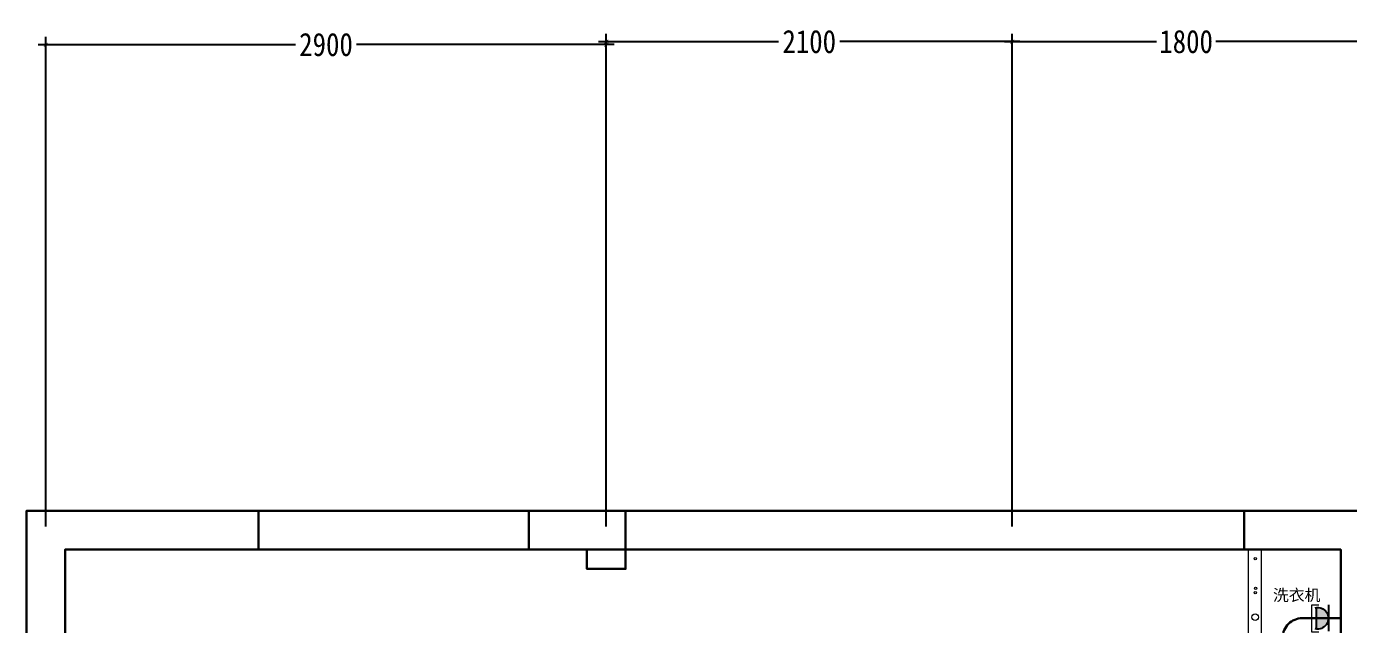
# Model space of a CAD drawing. Header units: millimetres. Extents: x -117264 to 3079702, y -14891 to 68462.
# Drawn here: x -61721 to -54881, y 6710 to 9805 of the extents above; entities that cross this region are included whole.
import ezdxf

# ---------------------------------------------------------------- set-up
doc = ezdxf.new("R2010")
doc.units = ezdxf.units.MM
doc.header["$LTSCALE"] = 10
doc.layers.get('0').update_dxf_attribs({"color": 255})
doc.layers.get('Defpoints').update_dxf_attribs({"color": 255})
for name, color, linetype, lineweight in [('1强电插座布线图', 1, 'Continuous', 30), ('1强电插座布置图', 1, 'Continuous', 30), ('1浅浅', 251, 'Continuous', 20)]:
    doc.layers.add(name, color=color, linetype=linetype, lineweight=lineweight)
doc.layers.add('2323', color=4, linetype='Continuous')
doc.layers.add('LAYER2', color=8, linetype='Continuous')
doc.styles.get("Standard").update_dxf_attribs({"font": ''})
doc.styles.add('夏建东', font='', dxfattribs={"width": 0.85})
doc.styles.get('Standard').set_extended_font_data('SimSun')
doc.styles.get('夏建东').set_extended_font_data('SimSun')
doc.dimstyles.new('内墙标注', dxfattribs={"dimscale": 0, "dimtxt": 120, "dimasz": 20, "dimexe": 40, "dimexo": 20, "dimgap": 20, "dimtad": 0, "dimdec": 0, "dimdsep": 46, "dimtxsty": '夏建东', "dimblk": 'ARCHTICK', "dimcen": 40, "dimdle": 40, "dimclrd": 88, "dimclre": 88, "dimclrt": 88, "dimadec": 0, "dimazin": 0, "dimtfac": 1, "dimtdec": 0, "dimtmove": 1, "dimatfit": 3, "dimldrblk": 'DOT', "dimfxl": 40, "dimtolj": 1, "dimtzin": 0, "dimarcsym": 1})

# ---------------------------------------------------------------- blocks, each defined once
blk = doc.blocks.new('_ArchTick')
at = {"color": 0, "linetype": 'ByBlock', "const_width": 0.15}
blk.add_lwpolyline([(-0.5, -0.5), (0.5, 0.5)], dxfattribs=at)
blk = doc.blocks.new('*D349')
at = {"layer": '1浅浅', "color": 88, "linetype": 'Continuous', "lineweight": -2}
for p, q in [((-56661.3, 9726.6), (-55875.3, 9726.6)), ((-56621.3, 7217.6), (-56621.3, 9766.6)), ((-54781.3, 9726.6), (-55567.4, 9726.6)), ((-54821.3, 7581.8), (-54821.3, 9766.6))]:
    blk.add_line(p, q, dxfattribs=at)
at = {"layer": 'Defpoints', "color": 0, "linetype": 'Continuous', "lineweight": 30}
for p in [(-54821.3, 9726.6), (-54821.3, 7561.8), (-56621.3, 7197.6)]:
    blk.add_point(p, dxfattribs=at)
at = {"layer": '1浅浅', "color": 88, "linetype": 'Continuous', "lineweight": -2, "xscale": 20, "yscale": 20, "zscale": 20, "rotation": 180}
blk.add_blockref('_ArchTick', (-56621.3, 9726.6), dxfattribs=at)
at = {"layer": '1浅浅', "color": 88, "linetype": 'Continuous', "lineweight": -2, "xscale": 20, "yscale": 20, "zscale": 20}
blk.add_blockref('_ArchTick', (-54821.3, 9726.6), dxfattribs=at)
at = {"layer": '1浅浅', "color": 88, "linetype": 'Continuous', "lineweight": 30, "insert": (-55721.3, 9726.6), "char_height": 120, "attachment_point": 5, "style": '夏建东'}
blk.add_mtext('\\A1;1800', dxfattribs=at)
blk = doc.blocks.new('_Dot')
at = {"color": 0, "linetype": 'ByBlock', "lineweight": -2}
blk.add_line((-0.5, 0), (-1, 0), dxfattribs=at)
at = {"color": 0, "linetype": 'ByBlock', "const_width": 0.5}
blk.add_lwpolyline([(-0.25, 0, 1), (0.25, 0, 1)], format="xyb", close=True, dxfattribs=at)
blk = doc.blocks.new('*D350')
at = {"layer": '1浅浅', "color": 88, "linetype": 'Continuous', "lineweight": -2}
for p, q in [((-58761.3, 9726.6), (-57829.8, 9726.6)), ((-58721.3, 7217.6), (-58721.3, 9766.6)), ((-56581.3, 9726.6), (-57512.9, 9726.6)), ((-56621.3, 7615.8), (-56621.3, 9766.6))]:
    blk.add_line(p, q, dxfattribs=at)
at = {"layer": 'Defpoints', "color": 0, "linetype": 'Continuous', "lineweight": 30}
for p in [(-56621.3, 9726.6), (-56621.3, 7595.8), (-58721.3, 7197.6)]:
    blk.add_point(p, dxfattribs=at)
at = {"layer": '1浅浅', "color": 88, "linetype": 'Continuous', "lineweight": -2, "xscale": 20, "yscale": 20, "zscale": 20, "rotation": 180}
blk.add_blockref('_ArchTick', (-58721.3, 9726.6), dxfattribs=at)
at = {"layer": '1浅浅', "color": 88, "linetype": 'Continuous', "lineweight": -2, "xscale": 20, "yscale": 20, "zscale": 20}
blk.add_blockref('_ArchTick', (-56621.3, 9726.6), dxfattribs=at)
at = {"layer": '1浅浅', "color": 88, "linetype": 'Continuous', "lineweight": 30, "insert": (-57671.3, 9726.6), "char_height": 120, "attachment_point": 5, "style": '夏建东'}
blk.add_mtext('\\A1;2100', dxfattribs=at)
blk = doc.blocks.new('*D351')
at = {"layer": '1浅浅', "color": 88, "linetype": 'Continuous', "lineweight": -2}
for p, q in [((-61621.3, 7217.6), (-61621.3, 9751.1)), ((-58721.3, 7594.4), (-58721.3, 9751.1)), ((-61661.3, 9711.1), (-60329.8, 9711.1)), ((-58681.3, 9711.1), (-60012.9, 9711.1))]:
    blk.add_line(p, q, dxfattribs=at)
at = {"layer": 'Defpoints', "color": 0, "linetype": 'Continuous', "lineweight": 30}
for p in [(-61621.3, 9711.1), (-58721.3, 7574.4), (-61621.3, 7197.6)]:
    blk.add_point(p, dxfattribs=at)
at = {"layer": '1浅浅', "color": 88, "linetype": 'Continuous', "lineweight": -2, "xscale": 20, "yscale": 20, "zscale": 20, "rotation": 180}
blk.add_blockref('_ArchTick', (-61621.3, 9711.1), dxfattribs=at)
at = {"layer": '1浅浅', "color": 88, "linetype": 'Continuous', "lineweight": -2, "xscale": 20, "yscale": 20, "zscale": 20}
blk.add_blockref('_ArchTick', (-58721.3, 9711.1), dxfattribs=at)
at = {"layer": '1浅浅', "color": 88, "linetype": 'Continuous', "lineweight": 30, "insert": (-60171.3, 9711.1), "char_height": 120, "attachment_point": 5, "style": '夏建东'}
blk.add_mtext('\\A1;2900', dxfattribs=at)
blk = doc.blocks.new('强电插座')
at = {"lineweight": 0}
h = blk.add_hatch(color=12, dxfattribs=at)
h.set_gradient(color1=(216, 3, 3), color2=(230, 5, 5), tint=1, name='CYLINDER')
h.paths.add_polyline_path([(88497.8, 75989.2, 1.129445), (88497.8, 75909.4)])
at = {"layer": '2323', "color": 1}
for p, q in [((88452.6, 75999.6), (88452.6, 75902)), ((88407.2, 75949.3), (88460.4, 75949.3)), ((88497.8, 75989.2), (88497.8, 75909.4))]:
    blk.add_line(p, q, dxfattribs=at)
blk.add_arc((88492.9, 75949.3), 40.2, 77.2553, 282.7447, dxfattribs=at)
at = {"layer": 'LAYER2', "color": 1, "ltscale": 20}
blk.add_line((88456.4, 75966.1), (88456.4, 75966.1), dxfattribs=at)
blk = doc.blocks.new('强电防水插座')
at = {"layer": '1强电插座布置图', "color": 1, "linetype": 'ByBlock', "lineweight": 9}
blk.add_lwpolyline([(-166178, 222989), (-166178, 223050), (-165944, 223050), (-165944, 222989)], dxfattribs=at)
at = {"layer": '1强电插座布置图', "color": 250, "linetype": 'ByBlock', "lineweight": 9, "extrusion": (0, 0, -1), "xscale": 2.325322137214242, "yscale": 2.325322137214242, "zscale": -2.325322137599869, "rotation": 90}
blk.add_blockref('强电插座', (342666, 17226), dxfattribs=at)

msp = doc.modelspace()

# ---------------------------------------------------------------- linework, layer by layer
at = {"layer": '1强电插座布线图', "color": 2, "linetype": 'Continuous', "lineweight": 30}
msp.add_lwpolyline([(-54921.3, 6742.6), (-55121.3, 6742.6, 0.414214), (-55221.3, 6642.6), (-55221.3, 2588.1, -0.414214), (-55321.3, 2488.1), (-58690, 2488.1, -0.414214), (-58790, 2588.1), (-58790, 4339, 0.414214), (-58990, 4539), (-61204.8, 4539, -0.414214), (-61304.8, 4639), (-61304.8, 5987.8, 0.414214), (-61404.8, 6087.8), (-61584.4, 6087.8)], format="xyb", dxfattribs=at)
at = {"layer": '1浅浅', "ltscale": 0.2}
msp.add_line((-55331.2, 6571.8), (-55331.2, 7097.6), dxfattribs=at)
at = {"layer": '1浅浅', "color": 252, "linetype": 'Continuous', "lineweight": 30}
for points in [[(-60621.3, 4030.9), (-60621.3, 4297.6), (-61521.3, 4297.6), (-61521.3, 7097.6), (-60521.3, 7097.6), (-60521.3, 7297.6), (-61721.3, 7297.6), (-61721.3, 4097.6), (-60821.3, 4097.6), (-60821.3, 4030.9)], [(-59121.3, 7297.6), (-60521.3, 7297.6)], [(-58821.3, 7097.6), (-58821.3, 6997.6), (-58621.3, 6997.6), (-58621.3, 7297.6), (-59121.3, 7297.6), (-59121.3, 7097.6), (-58621.3, 7097.6)], [(-55421.3, 7297.6), (-58621.3, 7297.6)], [(-54621.3, 2997.6), (-54721.3, 2997.6), (-54721.3, 6097.6), (-54121.3, 6097.6), (-54121.3, 6297.6), (-54721.3, 6297.6), (-54721.3, 7297.6), (-55421.3, 7297.6), (-55421.3, 7097.6), (-54921.3, 7097.6), (-54921.3, 6297.6), (-55221.3, 6297.6), (-55221.3, 6097.6), (-54921.3, 6097.6), (-54921.3, 2997.6), (-55621.3, 2997.6), (-55621.3, 2797.6), (-54621.3, 2797.6), (-54621.3, 2997.6), (-54721.3, 2997.6)], [(-59121.3, 7097.6), (-60521.3, 7097.6)], [(-58621.3, 7097.6), (-55421.3, 7097.6)]]:
    msp.add_lwpolyline(points, dxfattribs=at)
at = {"layer": '1浅浅', "ltscale": 0.2}
msp.add_lwpolyline([(-55399.1, 6571.8), (-55399.1, 7097.6), (-54921.3, 7097.6), (-54921.3, 6571.8)], close=True, dxfattribs=at)
for centre, radius in [((-55363.2, 7050.6), 6.05), ((-55363.2, 6874.5), 6.05), ((-55362.2, 6897.7), 6.05), ((-55364.2, 6747.7), 17.1)]:
    msp.add_circle(centre, radius, dxfattribs=at)

# ---------------------------------------------------------------- block references
at = {"layer": '1强电插座布置图', "color": 7, "xscale": 0.6000000000931323, "yscale": 0.6000000000931323, "zscale": 0.6, "rotation": 90}
msp.add_blockref('强电防水插座', (78759.2, 106378.1), dxfattribs=at)

# ---------------------------------------------------------------- texts
at = {"layer": '1浅浅', "ltscale": 0.2, "insert": (-55271.9, 6825.7), "char_height": 60, "width": 454.354, "attachment_point": 7}
msp.add_mtext('{\\fSimSun|b0|i0|c134|p2;洗衣机}', dxfattribs=at)

# ---------------------------------------------------------------- dimensions: what is measured, and where the dimension line sits
at = {"layer": '1浅浅', "color": 252, "linetype": 'Continuous', "lineweight": 30}
for base, p1, p2, picture, middle in [((-61621.3, 9711.1), (-58721.3, 7574.4), (-61621.3, 7197.6), '*D351', (-60171.3, 9711.1)), ((-56621.3, 9726.6), (-58721.3, 7197.6), (-56621.3, 7595.8), '*D350', (-57671.3, 9726.6)), ((-54821.3, 9726.6), (-56621.3, 7197.6), (-54821.3, 7561.8), '*D349', (-55721.3, 9726.6))]:
    dim = msp.add_linear_dim(base=base, p1=p1, p2=p2, dimstyle='内墙标注', override={"dimscale": 1}, dxfattribs=at)
    dim.commit()
    dim.dimension.update_dxf_attribs({"geometry": picture, "text_midpoint": middle})

doc.saveas('drawing.dxf')
